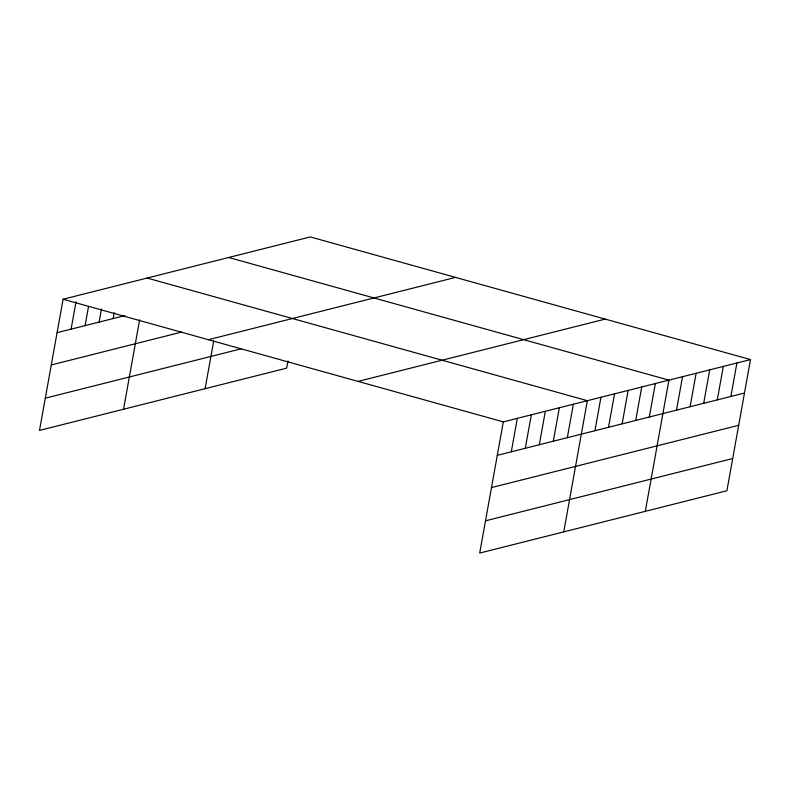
<?xml version="1.0" encoding="UTF-8"?>
<svg xmlns="http://www.w3.org/2000/svg" width="790" height="790" viewBox="0 0 790 790"><rect width="100%" height="100%" fill="white"/><g stroke="black" fill="none" stroke-linecap="round" stroke-linejoin="round"><path stroke-width="1.19" d="M750.5 359.578L503.309 421.87L479.708 553.069L726.899 490.768L750.5 359.578L310.292 236.931L63.101 299.232L39.5 430.422L286.691 368.13L287.985 360.961M71.09 329.154L76.038 301.671M85.103 325.628L88.539 306.51M99.106 322.093L101.476 308.949M113.118 318.568L114.195 312.593M123.546 409.24L139.623 319.861M205.114 388.69L213.695 341.004M511.298 451.801L517.312 418.344M525.301 448.266L531.324 414.809M539.313 444.74L545.327 411.284M553.316 441.205L559.34 407.749M567.329 437.68L573.343 404.223M563.744 531.887L587.355 400.688L147.147 278.05M594.929 430.718L600.953 397.261M608.527 427.291L614.541 393.835M622.125 423.865L628.139 390.408M635.713 420.448L641.737 386.982M649.311 417.021L655.335 383.565M645.321 511.327L668.923 380.138L228.725 257.491M676.507 410.168L682.52 376.712M690.095 406.741L696.118 373.285M703.693 403.315L709.716 369.858M717.29 399.888L723.304 366.432M730.888 396.462L736.902 363.005M57.087 332.689L124.79 315.625M51.281 364.941L181.779 332.047M208.372 339.7L455.563 277.399M45.307 398.17L241.513 348.726M358.038 381.402L605.229 319.101M497.285 455.326L744.476 393.035M491.489 487.588L738.68 425.287M485.504 520.817L732.695 458.516M63.101 299.232L503.309 421.87"/></g></svg>
